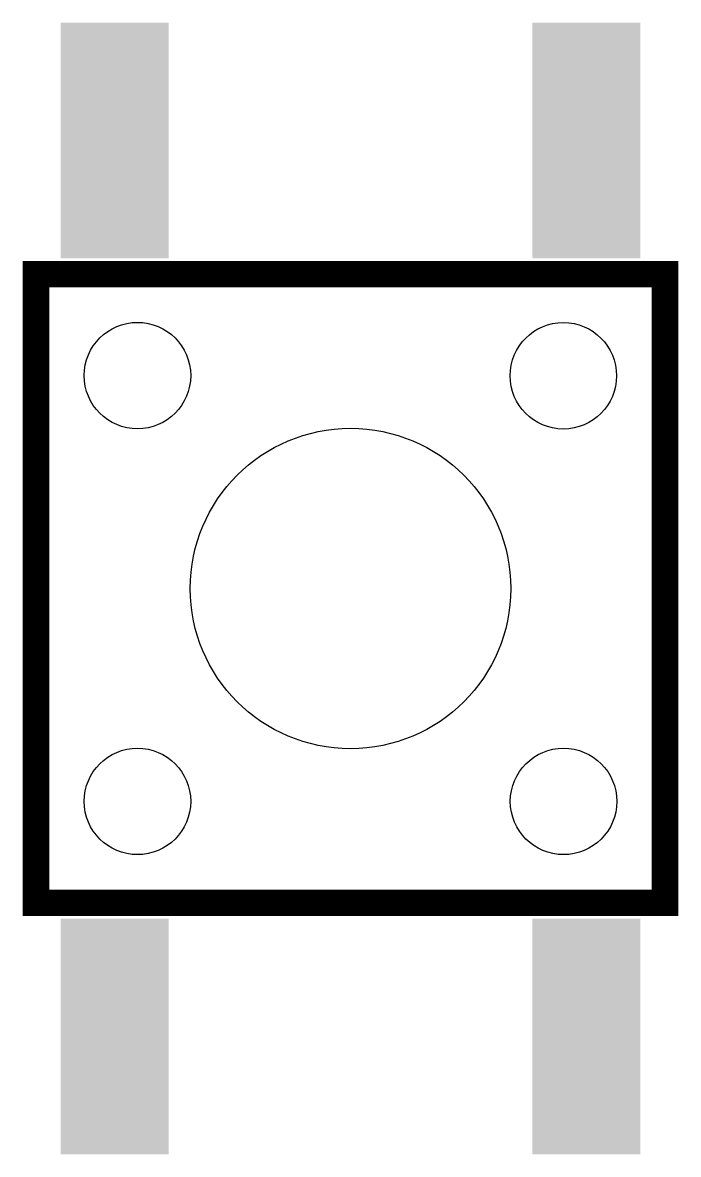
# Model space of a CAD drawing. Header units: millimetres. Extents: x -3.1 to 3.1, y -5.4 to 5.4.
import ezdxf

# ---------------------------------------------------------------- set-up
doc = ezdxf.new("R2010")
doc.units = ezdxf.units.MM
for name, color, linetype, true_color in [('TopLayer', 7, 'Continuous', 0xff0000), ('TopPasteMaskLayer', 7, 'Continuous', 0x808080), ('TopSilkLayer', 7, 'Continuous', 0xffcc00), ('TopSolderMaskLayer', 7, 'Continuous', 0x800080)]:
    doc.layers.add(name, color=color, linetype=linetype, true_color=true_color)

msp = doc.modelspace()

# ---------------------------------------------------------------- hatches: boundary and pattern name
at = {"layer": 'TopLayer'}
for points in [[(-2.74, 5.375), (-1.76, 5.375), (-1.76, 3.175), (-2.74, 3.175)], [(1.76, 5.375), (2.74, 5.375), (2.74, 3.175), (1.76, 3.175)], [(-2.74, -3.175), (-1.76, -3.175), (-1.76, -5.375), (-2.74, -5.375)], [(1.76, -3.175), (2.74, -3.175), (2.74, -5.375), (1.76, -5.375)]]:
    msp.add_hatch(color=256, dxfattribs=at).paths.add_polyline_path(points)
at = {"layer": 'TopPasteMaskLayer'}
for points in [[(-2.74, 5.375), (-1.76, 5.375), (-1.76, 3.175), (-2.74, 3.175)], [(1.76, 5.375), (2.74, 5.375), (2.74, 3.175), (1.76, 3.175)], [(-2.74, -3.175), (-1.76, -3.175), (-1.76, -5.375), (-2.74, -5.375)], [(1.76, -3.175), (2.74, -3.175), (2.74, -5.375), (1.76, -5.375)]]:
    msp.add_hatch(color=256, dxfattribs=at).paths.add_polyline_path(points)
at = {"layer": 'TopSolderMaskLayer'}
for points in [[(-2.765, 5.4), (-1.735, 5.4), (-1.735, 3.15), (-2.765, 3.15)], [(1.735, 5.4), (2.765, 5.4), (2.765, 3.15), (1.735, 3.15)], [(-2.765, -3.15), (-1.735, -3.15), (-1.735, -5.4), (-2.765, -5.4)], [(1.735, -3.15), (2.765, -3.15), (2.765, -5.4), (1.735, -5.4)]]:
    msp.add_hatch(color=256, dxfattribs=at).paths.add_polyline_path(points)

# ---------------------------------------------------------------- linework, layer by layer
at = {"layer": 'TopSilkLayer', "const_width": 0.254}
msp.add_lwpolyline([(3, 3), (3, -3), (-3, -3), (-3, 3), (3, 3)], close=True, dxfattribs=at)
at = {"layer": 'TopSilkLayer'}
for centre, radius in [((-2.032, 2.032), 0.508), ((2.03, 2.03), 0.508), ((0, 0), 1.529), ((-2.032, -2.032), 0.508), ((2.032, -2.032), 0.508)]:
    msp.add_circle(centre, radius, dxfattribs=at)

doc.saveas('drawing.dxf')
